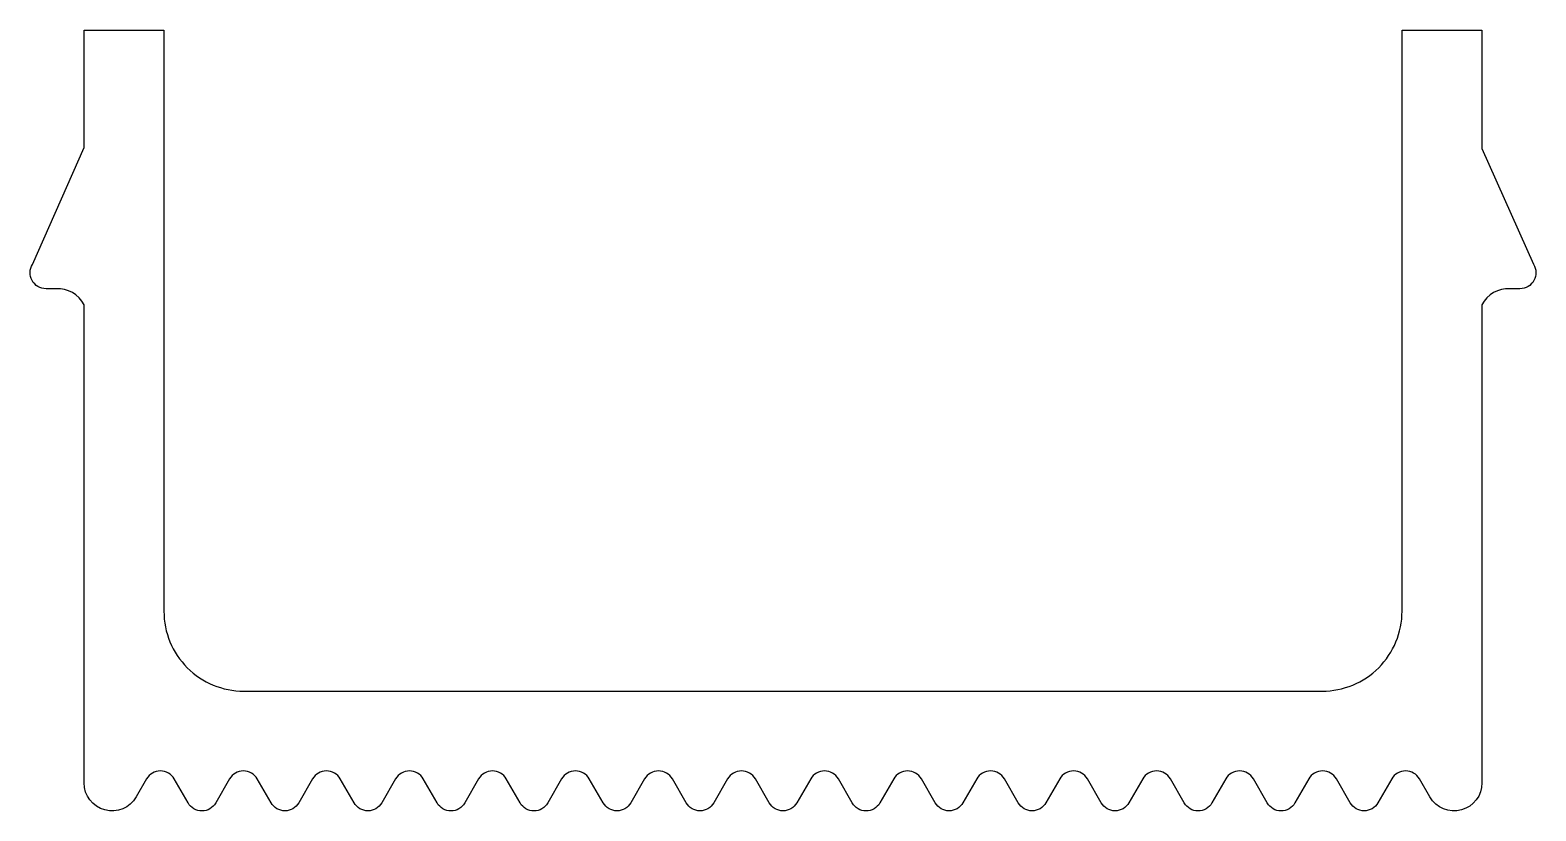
# Model space of a CAD drawing. Extents: x 259.9 to 278.8, y 262.7 to 272.5.
import ezdxf

# ---------------------------------------------------------------- set-up
doc = ezdxf.new("R2010")
doc.units = 0
doc.layers.add('ANA', color=220, linetype='CONTINUOUS')

msp = doc.modelspace()

# ---------------------------------------------------------------- linework, layer by layer
at = {"layer": 'ANA'}
msp.add_lwpolyline([(276.256, 263.106, 0.57735), (275.91, 263.106), (275.737, 262.806, -0.57735), (275.39, 262.806), (275.217, 263.106, 0.57735), (274.871, 263.106), (274.698, 262.806, -0.57735), (274.351, 262.806), (274.178, 263.106, 0.57735), (273.832, 263.106), (273.658, 262.806, -0.57735), (273.312, 262.806), (273.139, 263.106, 0.57735), (272.792, 263.106), (272.619, 262.806, -0.57735), (272.273, 262.806), (272.1, 263.106, 0.57735), (271.753, 263.106), (271.58, 262.806, -0.57735), (271.234, 262.806), (271.06, 263.106, 0.57735), (270.714, 263.106), (270.541, 262.806, -0.57735), (270.194, 262.806), (270.021, 263.106, 0.57735), (269.675, 263.106), (269.501, 262.806, -0.57735), (269.155, 262.806), (268.982, 263.106, 0.57735), (268.635, 263.106), (268.462, 262.806, -0.57735), (268.116, 262.806), (267.943, 263.106, 0.57735), (267.596, 263.106), (267.423, 262.806, -0.57735), (267.077, 262.806), (266.903, 263.106, 0.57735), (266.557, 263.106), (266.384, 262.806, -0.57735), (266.037, 262.806), (265.864, 263.106, 0.57735), (265.518, 263.106), (265.345, 262.806, -0.57735), (264.998, 262.806), (264.825, 263.106, 0.57735), (264.479, 263.106), (264.305, 262.806, -0.57735), (263.959, 262.806), (263.786, 263.106, 0.57735), (263.439, 263.106), (263.266, 262.806, -0.57735), (262.92, 262.806), (262.746, 263.106, 0.57735), (262.4, 263.106), (262.227, 262.806, -0.57735), (261.88, 262.806), (261.707, 263.106, 0.57735), (261.361, 263.106), (261.231, 262.881, -0.767315), (260.578, 263.056), (260.578, 269.045, 0.290617), (260.228, 269.245), (260.103, 269.245, -0.58751), (259.933, 269.55), (260.578, 271.014), (260.578, 272.484), (261.578, 272.484), (261.578, 265.206, 0.414214), (262.578, 264.206), (276.078, 264.206, 0.414214), (277.078, 265.206), (277.078, 272.484), (278.078, 272.484), (278.078, 271.002), (278.723, 269.551, -0.589563), (278.553, 269.245), (278.428, 269.245, 0.290631), (278.078, 269.045), (278.078, 263.058, -0.770481), (277.426, 262.881), (277.296, 263.106, 0.57735), (276.949, 263.106), (276.776, 262.806, -0.57735), (276.43, 262.806)], format="xyb", close=True, dxfattribs=at)

doc.saveas('drawing.dxf')
